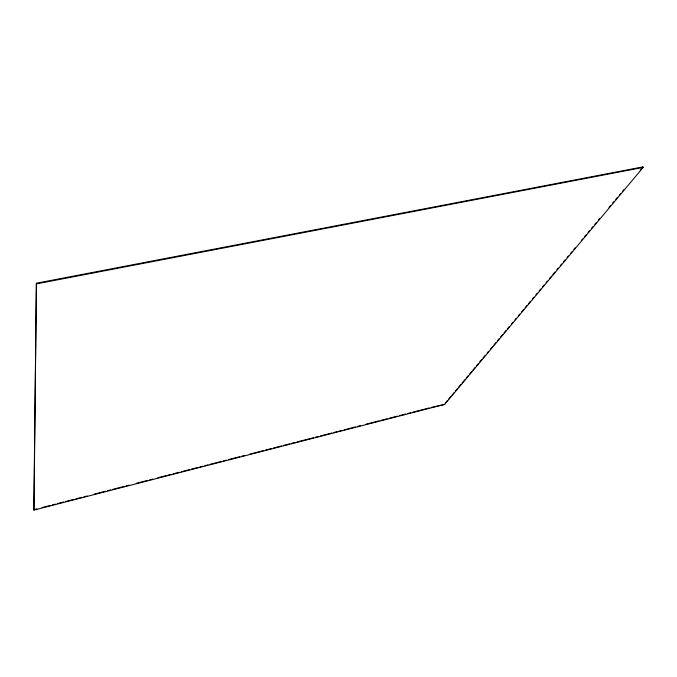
<?xml version="1.0" encoding="UTF-8"?>
<svg xmlns="http://www.w3.org/2000/svg" width="677" height="677" viewBox="0 0 677 677"><rect width="100%" height="100%" fill="white"/><g stroke="black" fill="none" stroke-linecap="round" stroke-linejoin="round"><path stroke-width="1.02" d="M33.85 509.663L36.397 283.223L642.888 166.906L643.15 167.405L444.687 404.389L33.96 510.094L33.85 509.663L36.922 508.876M33.96 510.094L36.397 283.223M445.212 403.204L447.243 400.784M448.597 399.159L450.628 396.73M451.982 395.114L454.013 392.685M455.367 391.069L457.398 388.64M458.752 387.024L460.783 384.595M462.137 382.979L464.845 379.738M466.199 378.121L468.23 375.693M469.584 374.076L471.615 371.648M472.969 370.031L475 367.603M476.354 365.978L478.385 363.557M479.739 361.933L481.77 359.504M483.124 357.888L485.155 355.459M487.186 353.03L488.54 351.414M490.571 348.985L492.602 346.556M493.956 344.94L495.987 342.511M497.341 340.895L499.372 338.466M500.726 336.85L502.757 334.421M504.111 332.805L506.142 330.376M507.496 328.76L509.527 326.331M511.558 323.902L512.912 322.277M514.943 319.857L516.297 318.232M518.328 315.804L519.682 314.187M521.713 311.758L523.744 309.33M525.098 307.713L527.129 305.285M528.483 303.668L530.514 301.24M532.545 298.811L533.899 297.195M535.93 294.766L537.284 293.149M539.315 290.721L540.669 289.104M542.7 286.676L544.054 285.059M546.077 282.631L547.431 281.006M549.462 278.585L551.493 276.157M552.847 274.532L554.878 272.103M556.909 269.683L558.263 268.058M560.294 265.629L561.648 264.013M563.679 261.584L565.033 259.968M567.064 257.539L568.418 255.923M570.449 253.494L571.803 251.878M573.834 249.449L575.188 247.833M581.281 240.547L582.635 238.93M584.666 236.501L586.02 234.885M588.051 232.456L589.405 230.832M591.436 228.403L592.79 226.787M594.821 224.358L596.175 222.741M598.206 220.313L599.56 218.696M609.038 207.365L610.392 205.749M612.423 203.32L613.777 201.704M615.808 199.275L617.162 197.659M619.193 195.23L620.547 193.605M622.578 191.185L623.932 189.56M640.18 170.139L642.888 166.906M42.042 507.555L50.233 505.448M52.281 504.924L55.353 504.128M57.41 503.603L63.553 502.021M65.601 501.496L73.793 499.389M75.841 498.864L81.985 497.282M84.033 496.757L87.105 495.962M94.272 494.117L105.544 491.223M107.592 490.698L110.664 489.903M112.712 489.378L123.976 486.484M126.024 485.951L129.095 485.164M136.263 483.319L147.535 480.425M149.583 479.891L152.655 479.104M157.775 477.784L165.967 475.677M168.014 475.152L171.086 474.357M173.134 473.832L179.278 472.25M181.326 471.725L189.518 469.618M191.566 469.093L197.718 467.511M199.766 466.986L202.838 466.191M204.886 465.666L207.957 464.879M210.005 464.346L221.269 461.452M223.317 460.927L226.389 460.132M228.437 459.607L239.709 456.713M241.757 456.18L244.829 455.393M249.948 454.072L263.26 450.654M265.308 450.12L271.452 448.538M273.5 448.013L281.691 445.906M283.739 445.381L289.891 443.799M291.939 443.274L295.011 442.479M297.059 441.954L313.443 437.74M315.49 437.215L318.562 436.42M320.61 435.895L331.882 433.001M333.93 432.468L337.002 431.681M339.05 431.156L342.122 430.36M344.17 429.836L355.433 426.942M357.481 426.408L360.553 425.621M365.673 424.301L378.993 420.882M381.041 420.349L387.185 418.775M389.233 418.242L397.424 416.135M399.472 415.61L405.616 414.028M407.664 413.503L410.736 412.708M412.784 412.183L429.176 407.969M431.224 407.444L444.687 404.389M36.575 283.858L643.15 167.405"/></g></svg>
